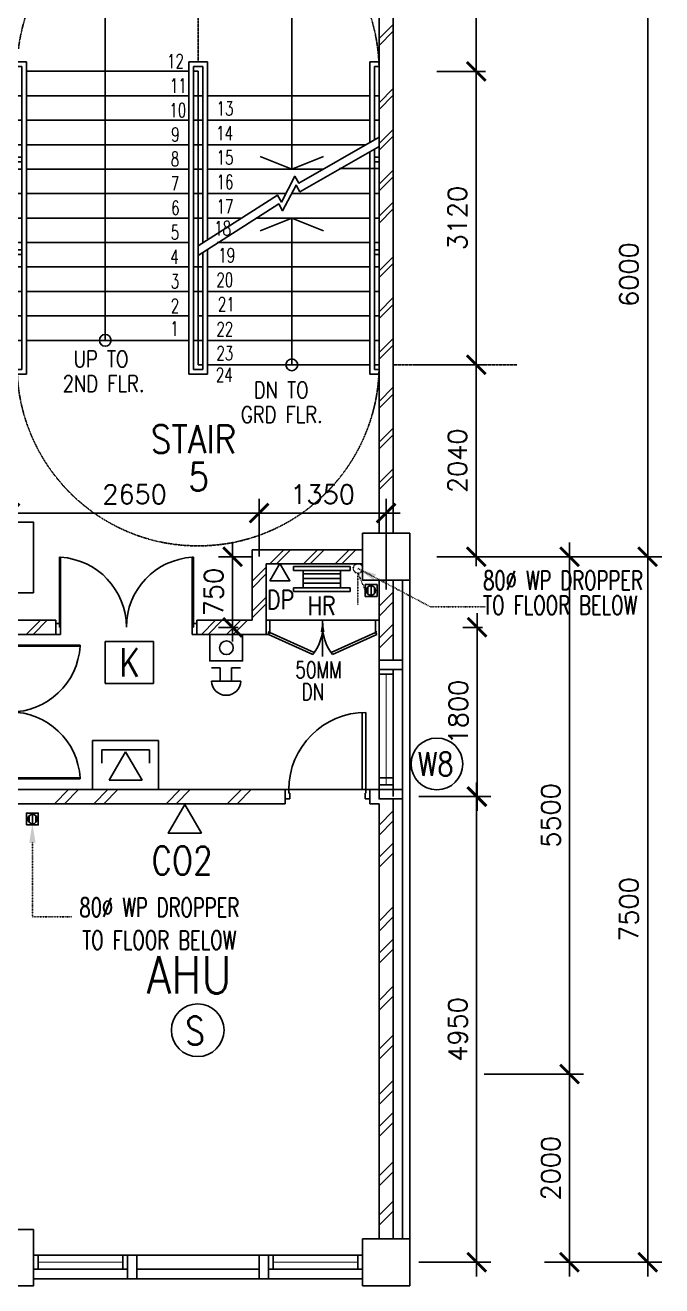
# Model space of a CAD drawing. Header units: feet. Extents: x 1613173 to 1750704, y -859418 to -757301.
# Drawn here: x 1742122 to 1748891, y -784674 to -771274 of the extents above; entities that cross this region are included whole.
import ezdxf

# ---------------------------------------------------------------- set-up
doc = ezdxf.new("R2010")
doc.units = ezdxf.units.FT
doc.header["$LTSCALE"] = 13
doc.header["$MEASUREMENT"] = 0
doc.linetypes.add('DIVIDE', pattern=[1.25, 0.5, -0.25, 0, -0.25, 0, -0.25])
doc.linetypes.add('HIDDEN', pattern=[0.375, 0.25, -0.125])
doc.layers.get('0').update_dxf_attribs({"linetype": 'CONTINUOUS'})
for name, color, linetype in [('-EL & K', 10, 'CONTINUOUS'), ('-FF', 240, 'CONTINUOUS'), ('-HR', 4, 'CONTINUOUS'), ('COL', 3, 'CONTINUOUS'), ('DIM', 7, 'CONTINUOUS'), ('DOOR', 5, 'CONTINUOUS'), ('DR', 7, 'CONTINUOUS'), ('FIT', 5, 'CONTINUOUS'), ('H', 1, 'CONTINUOUS'), ('hatch', 7, 'CONTINUOUS'), ('LINE', 7, 'CONTINUOUS'), ('PIPE', 5, 'DIVIDE'), ('PL', 5, 'CONTINUOUS'), ('SPEC', 7, 'CONTINUOUS'), ('stair', 7, 'CONTINUOUS'), ('T25', 7, 'CONTINUOUS'), ('T50', 4, 'CONTINUOUS'), ('TEX', 2, 'CONTINUOUS'), ('WALL', 2, 'CONTINUOUS'), ('WIN', 5, 'CONTINUOUS'), ('WIN-T', 7, 'CONTINUOUS'), ('WP', 50, 'DIVIDE')]:
    doc.layers.add(name, color=color, linetype=linetype)
doc.styles.add('E', font='ROMANS.SHX', dxfattribs={"width": 0.9})
doc.styles.add('ROMANS', font='romans')
doc.styles.get("Standard").update_dxf_attribs({"font": 'ROMANS.SHX'})
doc.dimstyles.new('STANDARD$0', dxfattribs={"dimscale": 0, "dimtxt": 8, "dimasz": 6, "dimexe": 1, "dimexo": 1, "dimgap": 3, "dimtad": 1, "dimdec": 0, "dimlfac": -1, "dimrnd": 1, "dimzin": 0, "dimdsep": 46, "dimtxsty": 'Standard', "dimcen": 0, "dimclrd": 5, "dimclre": 250, "dimadec": 0, "dimazin": 0, "dimtfac": 1, "dimtdec": 4, "dimtofl": 0, "dimtmove": 0, "dimatfit": 3, "dimfxl": 1, "dimtolj": 1, "dimtzin": 0, "dimarcsym": 0})

# ---------------------------------------------------------------- blocks, each defined once
blk = doc.blocks.new('_ARCHTICK')
at = {"color": 0, "linetype": 'ByBlock', "const_width": 0.15}
blk.add_lwpolyline([(-0.5, -0.5), (0.5, 0.5)], dxfattribs=at)
blk = doc.blocks.new('*D115')
at = {"layer": 'DIM', "color": 7, "lineweight": -2, "transparency": 16777216}
for p, q in [((1744610, -776922), (1744610, -776310)), ((1745960, -777272), (1745960, -776310)), ((1746110, -776460), (1744460, -776460))]:
    blk.add_line(p, q, dxfattribs=at)
at = {"layer": 'DIM', "color": 7, "lineweight": -2, "transparency": 16777216, "xscale": 200, "yscale": 200, "zscale": 200, "rotation": 180}
blk.add_blockref('_ARCHTICK', (1744610, -776460), dxfattribs=at)
at = {"layer": 'DIM', "color": 7, "lineweight": -2, "transparency": 16777216, "xscale": 200, "yscale": 200, "zscale": 200}
blk.add_blockref('_ARCHTICK', (1745960, -776460), dxfattribs=at)
at = {"layer": 'DIM', "color": 7, "transparency": 16777216, "insert": (1745285, -776260), "char_height": 200, "attachment_point": 5, "style": 'ROMANS'}
blk.add_mtext('\\A1;1350', dxfattribs=at)
blk = doc.blocks.new('D1500-1')
at = {"layer": 'DR'}
for p, q in [((38, 77), (38, 821)), ((38, 821), (50, 820)), ((50, 0), (50, 820)), ((1462, 821), (1450, 820)), ((1450, 0), (1450, 820)), ((1462, 77), (1462, 821)), ((38, 115), (0, 115)), ((50, 0), (0, 0)), ((50, 77), (38, 77)), ((1450, 77), (1462, 77)), ((1462, 115), (1500, 115)), ((1450, 0), (1500, 0))]:
    blk.add_line(p, q, dxfattribs=at)
for centre, start, end in [((5, 77), 0.0238, 86.5289), ((1495, 77), 93.4711, 179.9762)]:
    blk.add_arc(centre, 745, start, end, dxfattribs=at)
blk = doc.blocks.new('*D116')
at = {"layer": 'DIM', "color": 7, "lineweight": -2, "transparency": 16777216}
for p, q in [((1741961, -776798), (1741961, -776310)), ((1744610, -776798), (1744610, -776310)), ((1744760, -776460), (1741811, -776460))]:
    blk.add_line(p, q, dxfattribs=at)
at = {"layer": 'DIM', "color": 7, "lineweight": -2, "transparency": 16777216, "xscale": 200, "yscale": 200, "zscale": 200, "rotation": 180}
blk.add_blockref('_ARCHTICK', (1741961, -776460), dxfattribs=at)
at = {"layer": 'DIM', "color": 7, "lineweight": -2, "transparency": 16777216, "xscale": 200, "yscale": 200, "zscale": 200}
blk.add_blockref('_ARCHTICK', (1744610, -776460), dxfattribs=at)
at = {"layer": 'DIM', "color": 7, "transparency": 16777216, "insert": (1743285, -776260), "char_height": 200, "attachment_point": 5, "style": 'ROMANS'}
blk.add_mtext('\\A1;2650', dxfattribs=at)
blk = doc.blocks.new('100FT')
at = {"layer": 'PIPE', "linetype": 'Continuous'}
blk.add_circle((0, 0), 50, dxfattribs=at)
at = {"layer": 'WP', "linetype": 'Continuous'}
for p, q in [((-37, 34), (37, 34)), ((-50, -3), (50, -3)), ((-34, -37), (34, -37))]:
    blk.add_line(p, q, dxfattribs=at)
blk = doc.blocks.new('A$C7CE3714C')
at = {"layer": 'FIT'}
blk.add_lwpolyline([(0, 0), (126, 0), (126, 126), (0, 126)], close=True, dxfattribs=at)
at = {"layer": 'FIT', "xscale": -1}
blk.add_blockref('100FT', (63, 66), dxfattribs=at)
blk = doc.blocks.new('*D120')
at = {"layer": 'DIM', "color": 7, "lineweight": -2, "transparency": 16777216}
for p, q in [((1746922, -779324), (1746922, -784574)), ((1746309, -779474), (1747072, -779474)), ((1746309, -784424), (1747072, -784424))]:
    blk.add_line(p, q, dxfattribs=at)
at = {"layer": 'DIM', "color": 7, "lineweight": -2, "transparency": 16777216, "xscale": 200, "yscale": 200, "zscale": 200}
for p, rotation in [((1746922, -779474), 90), ((1746922, -784424), 270)]:
    blk.add_blockref('_ARCHTICK', p, dxfattribs=dict(at, rotation=rotation))
at = {"layer": 'DIM', "color": 7, "transparency": 16777216, "insert": (1746722, -781949), "char_height": 200, "attachment_point": 5, "rotation": 90, "style": 'ROMANS'}
blk.add_mtext('\\A1;4950', dxfattribs=at)
blk = doc.blocks.new('*D24')
at = {"color": 7, "lineweight": -2, "transparency": 16777216}
for p, q in [((2032382, -763691), (2032382, -760371)), ((2031962, -760471), (2032482, -760471)), ((2031962, -763591), (2032482, -763591))]:
    blk.add_line(p, q, dxfattribs=at)
at = {"color": 7, "lineweight": -2, "transparency": 16777216, "xscale": 200, "yscale": 200, "zscale": 200}
for p, rotation in [((2032382, -760471), 90), ((2032382, -763591), 270)]:
    blk.add_blockref('_ARCHTICK', p, dxfattribs=dict(at, rotation=rotation))
at = {"color": 7, "transparency": 16777216, "insert": (2032182, -762031), "char_height": 200, "attachment_point": 5, "rotation": 90, "style": 'ROMANS'}
blk.add_mtext('\\A1;3120', dxfattribs=at)
blk = doc.blocks.new('*D25')
at = {"color": 7, "lineweight": -2, "transparency": 16777216}
for p, q in [((2031962, -758431), (2032482, -758431)), ((2032382, -760571), (2032382, -758331)), ((2031962, -760471), (2032482, -760471))]:
    blk.add_line(p, q, dxfattribs=at)
at = {"color": 7, "lineweight": -2, "transparency": 16777216, "xscale": 200, "yscale": 200, "zscale": 200}
for p, rotation in [((2032382, -758431), 90), ((2032382, -760471), 270)]:
    blk.add_blockref('_ARCHTICK', p, dxfattribs=dict(at, rotation=rotation))
at = {"color": 7, "transparency": 16777216, "insert": (2032182, -759451), "char_height": 200, "attachment_point": 5, "rotation": 90, "style": 'ROMANS'}
blk.add_mtext('\\A1;2040', dxfattribs=at)
blk = doc.blocks.new('*D26')
at = {"color": 7, "lineweight": -2, "transparency": 16777216}
for p, q in [((2032382, -763491), (2032382, -765731)), ((2031962, -763591), (2032482, -763591)), ((2031962, -765631), (2032482, -765631))]:
    blk.add_line(p, q, dxfattribs=at)
at = {"color": 7, "lineweight": -2, "transparency": 16777216, "xscale": 200, "yscale": 200, "zscale": 200}
for p, rotation in [((2032382, -763591), 90), ((2032382, -765631), 270)]:
    blk.add_blockref('_ARCHTICK', p, dxfattribs=dict(at, rotation=rotation))
at = {"color": 7, "transparency": 16777216, "insert": (2032182, -764611), "char_height": 200, "attachment_point": 5, "rotation": 90, "style": 'ROMANS'}
blk.add_mtext('\\A1;2040', dxfattribs=at)
blk = doc.blocks.new('*D27')
at = {"layer": 'DIM', "color": 7, "lineweight": -2, "transparency": 16777216}
for p, q in [((2029424, -758101), (2029424, -757697)), ((2031424, -758101), (2031424, -757697)), ((2031524, -757797), (2029324, -757797))]:
    blk.add_line(p, q, dxfattribs=at)
at = {"layer": 'DIM', "color": 7, "lineweight": -2, "transparency": 16777216, "xscale": 200, "yscale": 200, "zscale": 200}
for p, rotation in [((2029424, -757797), 180.0000000117394), ((2031424, -757797), 1.173932950848666e-08)]:
    blk.add_blockref('_ARCHTICK', p, dxfattribs=dict(at, rotation=rotation))
at = {"layer": 'DIM', "color": 7, "transparency": 16777216, "insert": (2030424, -757597), "char_height": 200, "attachment_point": 5, "rotation": 0, "style": 'ROMANS'}
blk.add_mtext('\\A1;2000', dxfattribs=at)
blk = doc.blocks.new('*D28')
at = {"layer": 'DIM', "color": 7, "lineweight": -2, "transparency": 16777216}
for p, q in [((2027424, -758101), (2027424, -757697)), ((2029424, -758101), (2029424, -757697)), ((2027324, -757797), (2029524, -757797))]:
    blk.add_line(p, q, dxfattribs=at)
at = {"layer": 'DIM', "color": 7, "lineweight": -2, "transparency": 16777216, "xscale": 200, "yscale": 200, "zscale": 200, "rotation": 180}
blk.add_blockref('_ARCHTICK', (2027424, -757797), dxfattribs=at)
at = {"layer": 'DIM', "color": 7, "lineweight": -2, "transparency": 16777216, "xscale": 200, "yscale": 200, "zscale": 200}
blk.add_blockref('_ARCHTICK', (2029424, -757797), dxfattribs=at)
at = {"layer": 'DIM', "color": 7, "transparency": 16777216, "insert": (2028424, -757597), "char_height": 200, "attachment_point": 5, "style": 'ROMANS'}
blk.add_mtext('\\A1;2000', dxfattribs=at)
blk = doc.blocks.new('*D29')
at = {"color": 7, "lineweight": -2, "transparency": 16777216}
for p, q in [((2026840, -763431), (2026840, -760371)), ((2027260, -760471), (2026740, -760471)), ((2027260, -763331), (2026740, -763331))]:
    blk.add_line(p, q, dxfattribs=at)
at = {"color": 7, "lineweight": -2, "transparency": 16777216, "xscale": 200, "yscale": 200, "zscale": 200}
for p, rotation in [((2026840, -760471), 90), ((2026840, -763331), 270)]:
    blk.add_blockref('_ARCHTICK', p, dxfattribs=dict(at, rotation=rotation))
at = {"color": 7, "transparency": 16777216, "insert": (2026640, -761901), "char_height": 200, "attachment_point": 5, "rotation": 90, "style": 'ROMANS'}
blk.add_mtext('\\A1;2860', dxfattribs=at)
blk = doc.blocks.new('*D161')
at = {"layer": 'DIM', "color": 7, "lineweight": -2, "transparency": 16777216}
for p, q in [((1748741, -770774), (1748741, -777074)), ((1747832, -770924), (1748891, -770924)), ((1747832, -776924), (1748891, -776924))]:
    blk.add_line(p, q, dxfattribs=at)
at = {"layer": 'DIM', "color": 7, "lineweight": -2, "transparency": 16777216, "xscale": 200, "yscale": 200, "zscale": 200}
for p, rotation in [((1748741, -770924), 90), ((1748741, -776924), 270)]:
    blk.add_blockref('_ARCHTICK', p, dxfattribs=dict(at, rotation=rotation))
at = {"layer": 'DIM', "color": 7, "transparency": 16777216, "insert": (1748541, -773924), "char_height": 200, "attachment_point": 5, "rotation": 90, "style": 'ROMANS'}
blk.add_mtext('\\A1;6000', dxfattribs=at)
blk = doc.blocks.new('*D162')
at = {"layer": 'DIM', "color": 7, "lineweight": -2, "transparency": 16777216}
for p, q in [((1748741, -776774), (1748741, -784574)), ((1747832, -776924), (1748891, -776924)), ((1747832, -784424), (1748891, -784424))]:
    blk.add_line(p, q, dxfattribs=at)
at = {"layer": 'DIM', "color": 7, "lineweight": -2, "transparency": 16777216, "xscale": 200, "yscale": 200, "zscale": 200}
for p, rotation in [((1748741, -776924), 90), ((1748741, -784424), 270)]:
    blk.add_blockref('_ARCHTICK', p, dxfattribs=dict(at, rotation=rotation))
at = {"layer": 'DIM', "color": 7, "transparency": 16777216, "insert": (1748541, -780674), "char_height": 200, "attachment_point": 5, "rotation": 90, "style": 'ROMANS'}
blk.add_mtext('\\A1;7500', dxfattribs=at)
blk = doc.blocks.new('*D164')
at = {"layer": 'DIM', "color": 7, "lineweight": -2, "transparency": 16777216}
for p, q in [((1747910, -776774), (1747910, -782574)), ((1747001, -776924), (1748060, -776924)), ((1747001, -782424), (1748060, -782424))]:
    blk.add_line(p, q, dxfattribs=at)
at = {"layer": 'DIM', "color": 7, "lineweight": -2, "transparency": 16777216, "xscale": 200, "yscale": 200, "zscale": 200}
for p, rotation in [((1747910, -776924), 90), ((1747910, -782424), 270)]:
    blk.add_blockref('_ARCHTICK', p, dxfattribs=dict(at, rotation=rotation))
at = {"layer": 'DIM', "color": 7, "transparency": 16777216, "insert": (1747710, -779674), "char_height": 200, "attachment_point": 5, "rotation": 90, "style": 'ROMANS'}
blk.add_mtext('\\A1;5500', dxfattribs=at)
blk = doc.blocks.new('*D165')
at = {"layer": 'DIM', "color": 7, "lineweight": -2, "transparency": 16777216}
for p, q in [((1747910, -782274), (1747910, -784574)), ((1747643, -782424), (1748060, -782424)), ((1747643, -784424), (1748060, -784424))]:
    blk.add_line(p, q, dxfattribs=at)
at = {"layer": 'DIM', "color": 7, "lineweight": -2, "transparency": 16777216, "xscale": 200, "yscale": 200, "zscale": 200}
for p, rotation in [((1747910, -782424), 90), ((1747910, -784424), 270)]:
    blk.add_blockref('_ARCHTICK', p, dxfattribs=dict(at, rotation=rotation))
at = {"layer": 'DIM', "color": 7, "transparency": 16777216, "insert": (1747710, -783424), "char_height": 200, "attachment_point": 5, "rotation": 90, "style": 'ROMANS'}
blk.add_mtext('\\A1;2000', dxfattribs=at)
blk = doc.blocks.new('*D233')
at = {"layer": 'DIM', "color": 7, "lineweight": -2, "transparency": 16777216}
for p, q in [((1744326, -776774), (1744326, -777825)), ((1744535, -776924), (1744176, -776924)), ((1744385, -777675), (1744176, -777675))]:
    blk.add_line(p, q, dxfattribs=at)
at = {"layer": 'DIM', "color": 7, "lineweight": -2, "transparency": 16777216, "xscale": 200, "yscale": 200, "zscale": 200}
for p, rotation in [((1744326, -776924), 90), ((1744326, -777675), 270)]:
    blk.add_blockref('_ARCHTICK', p, dxfattribs=dict(at, rotation=rotation))
at = {"layer": 'DIM', "color": 7, "transparency": 16777216, "insert": (1744126, -777300), "char_height": 200, "attachment_point": 5, "rotation": 90, "style": 'ROMANS'}
blk.add_mtext('\\A1;750', dxfattribs=at)
blk = doc.blocks.new('*D234')
at = {"layer": 'DIM', "color": 7, "lineweight": -2, "transparency": 16777216}
for p, q in [((1746927, -777525), (1746927, -779624)), ((1746986, -777675), (1746777, -777675)), ((1746986, -779474), (1746777, -779474))]:
    blk.add_line(p, q, dxfattribs=at)
at = {"layer": 'DIM', "color": 7, "lineweight": -2, "transparency": 16777216, "xscale": 200, "yscale": 200, "zscale": 200}
for p, rotation in [((1746927, -777675), 90), ((1746927, -779474), 270)]:
    blk.add_blockref('_ARCHTICK', p, dxfattribs=dict(at, rotation=rotation))
at = {"layer": 'DIM', "color": 7, "transparency": 16777216, "insert": (1746727, -778575), "char_height": 200, "attachment_point": 5, "rotation": 90, "style": 'ROMANS'}
blk.add_mtext('\\A1;1800', dxfattribs=at)
blk = doc.blocks.new('d900-1b1')
at = {"layer": 'DR'}
for p, q in [((40, 100), (40, 920)), ((80, 919), (80, 100)), ((0, 0), (0, 100)), ((0, 100), (40, 100)), ((50, 0), (0, 0)), ((80, 100), (40, 100)), ((40, 100), (40, 60)), ((40, 60), (50, 60)), ((50, 60), (50, 0)), ((860, 60), (850, 60)), ((850, 60), (850, 0)), ((850, 0), (900, 0)), ((860, 100), (860, 60)), ((900, 100), (860, 100)), ((900, 0), (900, 100))]:
    blk.add_line(p, q, dxfattribs=at)
blk.add_arc((40, 100), 820, 0, 90, dxfattribs=at)
blk = doc.blocks.new('CO2')
at = {"layer": '-FF'}
blk.add_lwpolyline([(-306, -176), (-306, 176), (0, 0)], close=True, dxfattribs=at)
blk = doc.blocks.new('BREAK GLASS')
at = {"layer": '-FF'}
blk.add_lwpolyline([(-175, 281), (-175, 0), (175, 0), (175, 281)], close=True, dxfattribs=at)
blk.add_circle((2, 140), 73.3, dxfattribs=at)
blk = doc.blocks.new('ALARM BELL')
at = {"layer": '-FF'}
for p, q in [((-159, 140), (153, 140)), ((-60, 140), (-60, 0)), ((60, 140), (60, 0)), ((-156, 0), (-60, 0)), ((60, 0), (152, 0))]:
    blk.add_line(p, q, dxfattribs=at)
blk.add_arc((-3, 135), 156, 1.8551, 178.1449, dxfattribs=at)
blk = doc.blocks.new('SMOKE DETECTOR')
at = {"layer": '-FF'}
blk.add_circle((0, 0), 280, dxfattribs=at)
at = {"layer": '-FF', "color": 3, "style": 'E', "width": 0.8}
blk.add_text('S', height=300, dxfattribs=at).set_placement((-132, -156))
blk = doc.blocks.new('FIREMAN INTERCOM')
at = {"layer": '-FF', "color": 3, "ltscale": 10}
for p, q in [((-350, 522), (350, 522)), ((-350, 0), (-350, 522)), ((350, 522), (350, 0)), ((350, 0), (-350, 0))]:
    blk.add_line(p, q, dxfattribs=at)
at = {"layer": '-FF', "ltscale": 10}
for p, q in [((-254, 281), (-254, 422)), ((-254, 422), (251, 422)), ((-1, 402), (-176, 100)), ((173, 100), (-1, 402)), ((251, 422), (251, 281)), ((-176, 100), (173, 100))]:
    blk.add_line(p, q, dxfattribs=at)
blk = doc.blocks.new('AM-STR1M-IT')
at = {"layer": 'COL'}
for points in [[(-3732, 7350), (-4075, 7350), (-4075, 7125), (-3732, 7125)], [(-3732, 7350), (-4075, 7350), (-4075, 7125), (-3732, 7125)], [(-268, 7350), (75, 7350), (75, 7125), (-268, 7125)]]:
    blk.add_lwpolyline(points, close=True, dxfattribs=at)
at = {"layer": 'H'}
for p, q in [((-3706, 7200), (-3556, 7350)), ((-3654.4, 7200), (-3504.4, 7350)), ((-3489.3, 7197.8), (-3339.3, 7347.8)), ((-3427.5, 7197.8), (-3277.5, 7347.8)), ((-2672.9, 7200), (-2522.9, 7350)), ((-2621.2, 7200), (-2471.2, 7350)), ((-2456.1, 7197.8), (-2306.1, 7347.8)), ((-2404.5, 7197.8), (-2254.5, 7347.8)), ((-1710.4, 7200), (-1560.4, 7350)), ((-1658.7, 7200), (-1508.7, 7350)), ((-1493.6, 7197.8), (-1343.6, 7347.8)), ((-1442, 7197.8), (-1292, 7347.8)), ((-681.7, 7200), (-531.7, 7350)), ((-630, 7200), (-480, 7350)), ((-465, 7197.8), (-315, 7347.8)), ((-413.3, 7197.8), (-263.3, 7347.8))]:
    blk.add_line(p, q, dxfattribs=at)
at = {"layer": 'hatch', "color": 1}
for p, q in [((-3925, 6865.5), (-4075, 6715.5)), ((75, 6865.5), (-75, 6715.5)), ((-3925, 6793.9), (-4075, 6643.9)), ((75, 6793.9), (-75, 6643.9)), ((-3925, 6431.5), (-4075, 6281.5)), ((-3925, 6359.9), (-4075, 6209.9)), ((75, 6431.5), (-75, 6281.5)), ((75, 6359.9), (-75, 6209.9)), ((-3925, 5998.6), (-4075, 5848.6)), ((-3925, 5927), (-4075, 5777)), ((75, 5998.6), (-75, 5848.6)), ((75, 5927), (-75, 5777)), ((-3925, 5657.9), (-4075, 5507.9)), ((75, 5657.9), (-75, 5507.9)), ((-3925, 5586.2), (-4075, 5436.2)), ((75, 5586.2), (-75, 5436.2)), ((-3925, 4976.5), (-4075, 4826.5)), ((75, 4976.5), (-75, 4826.5)), ((-3925, 4904.9), (-4075, 4754.9)), ((75, 4904.9), (-75, 4754.9)), ((-3925, 4542.5), (-4075, 4392.5)), ((-3925, 4470.9), (-4075, 4320.9)), ((75, 4542.5), (-75, 4392.5)), ((75, 4470.9), (-75, 4320.9)), ((-3925, 4109.6), (-4075, 3959.6)), ((-3925, 4038), (-4075, 3888)), ((75, 4109.6), (-75, 3959.6)), ((75, 4038), (-75, 3888)), ((-3925, 3768.9), (-4075, 3618.9)), ((75, 3768.9), (-75, 3618.9)), ((-3925, 3697.2), (-4075, 3547.2)), ((75, 3697.2), (-75, 3547.2)), ((-3925, 3188.5), (-4075, 3038.5)), ((-3925, 3116.9), (-4075, 2966.9)), ((75, 3188.5), (-75, 3038.5)), ((75, 3116.9), (-75, 2966.9)), ((-3925, 2754.5), (-4075, 2604.5)), ((-3925, 2682.9), (-4075, 2532.9)), ((75, 2754.5), (-75, 2604.5)), ((75, 2682.9), (-75, 2532.9)), ((75, 2321.6), (-75, 2171.6)), ((-3925, 2265.5), (-4075, 2115.5)), ((-3925, 2193.9), (-4075, 2043.9)), ((75, 2250), (-75, 2100)), ((75, 1801.5), (-75, 1651.5)), ((75, 1729.9), (-75, 1579.9)), ((75, 1367.5), (-75, 1217.5)), ((75, 1295.9), (-75, 1145.9)), ((75, 934.6), (-75, 784.6)), ((75, 863), (-75, 713))]:
    blk.add_line(p, q, dxfattribs=at)
at = {"layer": 'PL', "color": 5}
for p, q in [((-3150, 7275), (-2850, 7275)), ((-3112, 7275), (-3112, 7125)), ((-1850, 7275), (-2150, 7275)), ((-2112, 7275), (-2112, 7125)), ((-1888, 7275), (-1888, 7125)), ((-850, 7275), (-1150, 7275)), ((-888, 7275), (-888, 7125)), ((-3150, 7123.6), (-2850, 7123.6)), ((-1850, 7125), (-2150, 7125)), ((-850, 7125), (-1150, 7125))]:
    blk.add_line(p, q, dxfattribs=at)
at = {"layer": 'stair', "color": 5, "linetype": 'HIDDEN'}
for p, q in [((-2000, 7933.5), (-2000, 5260)), ((75, 2040), (1387.8, 2040))]:
    blk.add_line(p, q, dxfattribs=at)
at = {"layer": 'stair'}
for p, q in [((-2987.5, 2300), (-2987.5, 5973.6)), ((-1003.4, 5973.6), (-2987.5, 5973.6)), ((-1003.4, 4120), (-1003.4, 5973.6)), ((-3825, 5160), (-2100, 5160)), ((-2050, 5160), (-2000, 5160)), ((-2000, 5160), (-2000, 3360.7)), ((-2000, 5160), (-2000, 2040)), ((-3875, 4900), (-3925, 4900)), ((-2100, 4900), (-3825, 4900)), ((-2000, 4900), (-2050, 4900)), ((-1950, 4900), (-2000, 4900)), ((-1950, 4900), (-2000, 4900)), ((-175, 4900), (-1900, 4900)), ((-75, 4900), (-125, 4900)), ((-3875, 4640), (-3925, 4640)), ((-2100, 4640), (-3825, 4640)), ((-2000, 4640), (-2050, 4640)), ((-1950, 4640), (-2000, 4640)), ((-1950, 4640), (-2000, 4640)), ((-175, 4640), (-1900, 4640)), ((-75, 4640), (-125, 4640)), ((-3875, 4380), (-3925, 4380)), ((-2100, 4380), (-3825, 4380)), ((-2000, 4380), (-2050, 4380)), ((-1950, 4380), (-2000, 4380)), ((-1950, 4380), (-2000, 4380)), ((-216.7, 4380), (-1900, 4380)), ((-3875, 4120), (-3925, 4120)), ((-2100, 4120), (-3825, 4120)), ((-2000, 4120), (-2050, 4120)), ((-1950, 4120), (-2000, 4120)), ((-1950, 4120), (-2000, 4120)), ((-671.6, 4120), (-1900, 4120)), ((-75, 4127.5), (-495.7, 4127.5)), ((-3875, 3860), (-3925, 3860)), ((-2100, 3860), (-3825, 3860)), ((-2000, 3860), (-2050, 3860)), ((-1950, 3860), (-2000, 3860)), ((-1950, 3860), (-2000, 3860)), ((-1068.1, 3860), (-1900, 3860)), ((-175, 3860), (-1006.1, 3860)), ((-75, 3860), (-125, 3860)), ((-3875, 3600), (-3925, 3600)), ((-2100, 3600), (-3825, 3600)), ((-2000, 3600), (-2050, 3600)), ((-1950, 3600), (-2000, 3600)), ((-1950, 3600), (-1995.6, 3600)), ((-1536.4, 3600), (-1900, 3600)), ((-175, 3600), (-1378.1, 3600)), ((-1003.4, 3600), (-1003.4, 2040)), ((-75, 3600), (-125, 3600)), ((-3875, 3340), (-3925, 3340)), ((-2100, 3340), (-3825, 3340)), ((-175, 3340), (-1797.4, 3340)), ((-75, 3340), (-125, 3340)), ((-3875, 3080), (-3925, 3080)), ((-2100, 3080), (-3825, 3080)), ((-2000, 3080), (-2050, 3080)), ((-2000, 3080), (-2050, 3080)), ((-1950, 3080), (-2000, 3080)), ((-175, 3080), (-1900, 3080)), ((-75, 3080), (-125, 3080)), ((-3875, 2820), (-3925, 2820)), ((-2100, 2820), (-3825, 2820)), ((-2000, 2820), (-2050, 2820)), ((-2000, 2820), (-2050, 2820)), ((-1950, 2820), (-2000, 2820)), ((-175, 2820), (-1900, 2820)), ((-75, 2820), (-125, 2820)), ((-3875, 2560), (-3925, 2560)), ((-2100, 2560), (-3825, 2560)), ((-1950, 2560), (-2000, 2560)), ((-175, 2560), (-1900, 2560)), ((-75, 2560), (-125, 2560)), ((-3875, 2300), (-3925, 2300)), ((-2100, 2300), (-3825, 2300)), ((-2000, 2300), (-2050, 2300)), ((-1950, 2300), (-2000, 2300)), ((-175, 2300), (-1900, 2300)), ((-75, 2300), (-125, 2300)), ((-1950, 2040), (-2000, 2040)), ((-175, 2040), (-1900, 2040)), ((-75, 2040), (-125, 2040))]:
    blk.add_line(p, q, dxfattribs=at)
at = {"layer": 'stair', "color": 193}
for p, q in [((-3825, 5260), (-3925, 5260)), ((-3825, 5260), (-3825, 1940)), ((-2100, 5260), (-2100, 1940)), ((-1900, 5260), (-2100, 5260)), ((-1900, 5260), (-1900, 3367.7)), ((-175, 5260), (-175, 4403.9)), ((-175, 5260), (-75, 5260)), ((-3875, 5210), (-3925, 5210)), ((-3875, 5210), (-3875, 1990)), ((-2050, 5210), (-2050, 1990)), ((-1950, 5210), (-2050, 5210)), ((-1950, 5210), (-1950, 3335.7)), ((-125, 5210), (-125, 4432.4)), ((-125, 5210), (-75, 5210)), ((-175, 4303.3), (-175, 1940)), ((-125, 4331.9), (-125, 1990)), ((-3875, 4248.3), (-3925, 4248.3)), ((-3875, 4198.3), (-3925, 4198.3)), ((-125, 4248.3), (-75, 4248.3)), ((-125, 4198.3), (-75, 4198.3)), ((-3875, 3261.7), (-3925, 3261.7)), ((-1950, 1990), (-1950, 3235.1)), ((-1900, 1940), (-1900, 3267)), ((-125, 3261.7), (-75, 3261.7)), ((-3875, 3211.7), (-3925, 3211.7)), ((-125, 3211.7), (-75, 3211.7)), ((-3925, 1990), (-3875, 1990)), ((-3925, 1940), (-3825, 1940)), ((-1900, 1940), (-2100, 1940)), ((-1950, 1990), (-2050, 1990)), ((-75, 1940), (-175, 1940)), ((-75, 1990), (-125, 1990))]:
    blk.add_line(p, q, dxfattribs=at)
at = {"layer": 'stair'}
for points in [[(-75, 4461), (-930.3, 3972.1), (-971.6, 4044.4), (-1114.7, 3770.9), (-1156, 3843.1), (-2000, 3303.8)], [(-75, 4360.5), (-916.9, 3879.2), (-958.2, 3951.5), (-1101.3, 3678), (-1142.6, 3750.2), (-2000, 3203.2)]]:
    blk.add_lwpolyline(points, dxfattribs=at)
at = {"layer": 'stair', "color": 4, "linetype": 'Continuous'}
for points in [[(-666.4, 4254.8), (-1003.4, 4120), (-1340.5, 4254.8)], [(-666.4, 3465.2), (-1003.4, 3600), (-1340.5, 3465.2)]]:
    blk.add_lwpolyline(points, dxfattribs=at)
at = {"layer": 'stair', "color": 2, "linetype": 'Continuous'}
for centre in [(-2987.5, 2300), (-1003.4, 2040)]:
    blk.add_circle(centre, 62.5, dxfattribs=at)
at = {"layer": 'stair', "color": 1, "linetype": 'HIDDEN'}
for centre, start, end in [((-2000, 5160), 360, 172.83802), ((-2000, 2040.4), 180, 360)]:
    blk.add_arc(centre, 1925, start, end, dxfattribs=at)
at = {"layer": 'WALL'}
for p, q in [((-4075, 1940), (-4075, 7275)), ((-3150, 7350), (-3732, 7350)), ((-3150, 7350), (-3150, 7125)), ((-2850, 7350), (-2150, 7350)), ((-2850, 7125), (-2850, 7350)), ((-1150, 7350), (-1850, 7350)), ((-1150, 7125), (-1150, 7350)), ((-850, 7350), (-850, 7125)), ((-850, 7350), (-268, 7350)), ((75, 250), (75, 7275)), ((-3925, 1940), (-3925, 7125)), ((-3300, 7200), (-3732, 7200)), ((-3300, 7125), (-3300, 7200)), ((-3150, 7125), (-3300, 7125)), ((-2850, 7125), (-2700, 7125)), ((-2700, 7125), (-2700, 7200)), ((-2300, 7200), (-2700, 7200)), ((-2300, 7200), (-2300, 7125)), ((-1700, 7200), (-1300, 7200)), ((-1700, 7125), (-1700, 7200)), ((-1300, 7125), (-1300, 7200)), ((-1150, 7125), (-1300, 7125)), ((-850, 7125), (-700, 7125)), ((-700, 7125), (-700, 7200)), ((-75, 250), (-75, 7125))]:
    blk.add_line(p, q, dxfattribs=at)
for points in [[(-2300, 7125), (-2150, 7125), (-2150, 7350)], [(-1700, 7125), (-1850, 7125), (-1850, 7350)], [(-700, 7200), (-268, 7200)]]:
    blk.add_lwpolyline(points, dxfattribs=at)
at = {"layer": 'WIN'}
for p, q in [((-2888, 7125), (-2888, 7275)), ((-1112, 7125), (-1112, 7275)), ((-1300, 7125), (-1300, 7200))]:
    blk.add_line(p, q, dxfattribs=at)
at = {"layer": 'WIN', "const_width": 10, "flags": 128}
for points in [[(-3112, 7200), (-2888, 7200)], [(-1888, 7200), (-2112, 7200)], [(-888, 7200), (-1112, 7200)]]:
    blk.add_lwpolyline(points, dxfattribs=at)
at = {"layer": 'stair', "color": 7, "linetype": 'Continuous', "style": 'ROMANS', "width": 0.7}
for s, p in [('12', (-2330.8, 5193.1)), ('11', (-2300.8, 4933.1)), ('13', (-1803.9, 4688.7)), ('10', (-2305.8, 4673.1)), ('9', (-2285.8, 4413.1)), ('14', (-1808.9, 4428.7)), ('8', (-2290.8, 4153.1)), ('15', (-1803.9, 4168.7)), ('7', (-2290.8, 3893.1)), ('16', (-1803.9, 3908.7)), ('6', (-2285.8, 3633.1)), ('17', (-1803.9, 3648.7)), ('5', (-2290.8, 3373.1)), ('18', (-1829, 3416.4)), ('4', (-2295.8, 3113.1)), ('19', (-1786, 3128.7)), ('3', (-2290.8, 2853.1)), ('20', (-1806, 2868.7)), ('2', (-2290.8, 2593.1)), ('21', (-1790, 2608.7)), ('1', (-2295.8, 2349.1)), ('22', (-1806, 2343.4)), ('23', (-1806, 2088.7)), ('24', (-1811, 1859.4))]:
    blk.add_text(s, height=150, dxfattribs=at).set_placement(p)
at = {"layer": 'T50', "color": 2, "style": 'ROMANS', "width": 0.85}
for s, p in [('STAIR', (-2503, 1099.6)), ('5', (-2103.7, 699.7))]:
    blk.add_text(s, height=300, dxfattribs=at).set_placement(p)
for base, p1, p2, angle, picture, middle in [((957.5, 7200), (437.5, 5160), (437.5, 7200), 90, '*D25', (757.5, 6180)), ((-4584.4, 5160), (-4064.3, 2300), (-4064.3, 5160), 90, '*D29', (-4784.4, 3730)), ((957.5, 5160), (437.5, 2040), (437.5, 5160), 90, '*D24', (757.5, 3600)), ((957.5, 0), (437.5, 2040), (437.5, 0), 270, '*D26', (757.5, 1020))]:
    dim = blk.add_linear_dim(base=base, p1=p1, p2=p2, angle=angle, dimstyle='STANDARD$0', override={"dimscale": 100, "dimtxt": 2, "dimasz": 2, "dimgap": 1, "dimtxsty": 'ROMANS', "dimblk": 'ARCHTICK', "dimdle": 1, "dimclrd": 7, "dimclre": 7, "dimclrt": 7, "dimtdec": 0, "dimtmove": 2})
    dim.commit()
    dim.dimension.update_dxf_attribs({"geometry": picture, "text_midpoint": middle, "insert": (-2031424.3, 765630.8)})
at = {"layer": 'DIM'}
for p1, distance, picture, middle in [((-4000, 7429.6), 403.9, '*D28', (-3000, 8033.5)), ((0, 7429.6), -403.9, '*D27', (-1000, 8033.5))]:
    dim = blk.add_aligned_dim(p1=p1, p2=(-2000, 7429.6), distance=distance, dimstyle='STANDARD$0', override={"dimscale": 100, "dimtxt": 2, "dimasz": 2, "dimgap": 1, "dimtxsty": 'ROMANS', "dimblk": 'ARCHTICK', "dimdle": 1, "dimclrd": 7, "dimclre": 7, "dimclrt": 7, "dimtdec": 0, "dimtmove": 2}, dxfattribs=at)
    dim.commit()
    dim.dimension.update_dxf_attribs({"geometry": picture, "text_midpoint": middle, "insert": (-2031424.3, 765630.8)})

msp = doc.modelspace()

# ---------------------------------------------------------------- linework, layer by layer
at = {"layer": '-EL & K', "color": 0}
for p, q in [((1742971, -777825.2), (1743484.9, -777825.2)), ((1742971, -777825.2), (1742971, -778272.3)), ((1742971, -777825.2), (1743484.9, -777825.2)), ((1742971, -778272.3), (1742971, -777825.2)), ((1743484.9, -777825.2), (1743484.9, -778272.3)), ((1743484.9, -778272.3), (1742971, -778272.3)), ((1743484.9, -778272.3), (1742971, -778272.3))]:
    msp.add_line(p, q, dxfattribs=at)
at = {"layer": '-HR', "color": 0}
for p, q in [((1744976.2, -777028.8), (1745576.2, -777028.8)), ((1744976.2, -777028.8), (1744976.2, -777068.8)), ((1744976.2, -777068.8), (1745576.2, -777068.8)), ((1745076.2, -777068.8), (1745076.2, -777254.2)), ((1745476.2, -777068.8), (1745476.2, -777254.2)), ((1745576.2, -777028.8), (1745576.2, -777068.8)), ((1745076.2, -777104.2), (1745476.2, -777104.2)), ((1745076.2, -777154.2), (1745476.2, -777154.2)), ((1745076.2, -777204.2), (1745476.2, -777204.2)), ((1744976.2, -777254.2), (1745576.2, -777254.2)), ((1744976.2, -777254.2), (1744976.2, -777294.2)), ((1744976.2, -777294.2), (1745576.2, -777294.2)), ((1745576.2, -777254.2), (1745576.2, -777294.2))]:
    msp.add_line(p, q, dxfattribs=at)
msp.add_lwpolyline([(1744724.6, -777180), (1744936.2, -777180), (1744830.4, -776996.7)], close=True, dxfattribs=at)
at = {"color": 0}
for p, q in [((1746135.2, -784174.1), (1746135.2, -777174.1)), ((1745710.2, -784599.1), (1742210.2, -784599.1))]:
    msp.add_line(p, q, dxfattribs=at)
at = {"layer": 'COL', "color": 0}
for points in [[(1742210.2, -777307.2), (1742210.2, -776557.2), (1741710.2, -776557.2), (1741710.2, -777307.2)], [(1746210.2, -776674.1), (1745710.2, -776674.1), (1745710.2, -777174.1), (1746210.2, -777174.1)], [(1742210.2, -784074.1), (1742210.2, -784674.1), (1741710.2, -784674.1), (1741710.2, -784074.1)], [(1745710.2, -784174.1), (1746210.2, -784174.1), (1746210.2, -784674.1), (1745710.2, -784674.1)]]:
    msp.add_lwpolyline(points, close=True, dxfattribs=at)
at = {"layer": 'DOOR', "color": 0}
for p, q in [((1744723.2, -777599.1), (1744685.2, -777599.1)), ((1744723.2, -777724.1), (1744723.2, -777599.1)), ((1745847.2, -777724.1), (1745847.2, -777599.1)), ((1745885.2, -777599.1), (1745847.2, -777599.1)), ((1744685.2, -777749.1), (1744710.2, -777749.1)), ((1744710.2, -777749.1), (1744710.2, -777724.1)), ((1744710.2, -777724.1), (1744723.2, -777724.1)), ((1744724.1, -777728.3), (1744710.2, -777749.1)), ((1744710.2, -777749.1), (1745181.2, -777962.4)), ((1744724.1, -777728.3), (1745196.1, -777942.3)), ((1745846.4, -777728.3), (1745374.4, -777942.3)), ((1745860.2, -777749.1), (1745389.3, -777962.4)), ((1745846.4, -777728.3), (1745860.2, -777749.1)), ((1745860.2, -777724.1), (1745847.2, -777724.1))]:
    msp.add_line(p, q, dxfattribs=at)
for centre, start, end in [((1744787.8, -777655.4), 322.03455, 2.4491), ((1745782.6, -777655.4), 177.5509, 217.96545)]:
    msp.add_arc(centre, 499, start, end, dxfattribs=at)
at = {"layer": 'DR', "color": 0}
msp.add_line((1745284.1, -777599.1), (1745284.1, -777983.5), dxfattribs=at)
at = {"layer": 'hatch', "color": 0}
for p, q in [((1744871.4, -776849.1), (1744721.4, -776999.1)), ((1744943, -776849.1), (1744793, -776999.1)), ((1745230.2, -776849.1), (1745080.2, -776999.1)), ((1745301.8, -776849.1), (1745151.8, -776999.1)), ((1745566.6, -776849.1), (1745416.6, -776999.1)), ((1745638.2, -776849.1), (1745488.2, -776999.1)), ((1744685.2, -777035.2), (1744535.2, -777185.2)), ((1744685.2, -777106.9), (1744535.2, -777256.9)), ((1745885.2, -777449.1), (1746035.2, -777299.1)), ((1744685.2, -777352.5), (1744535.2, -777502.5)), ((1744685.2, -777424.1), (1744535.2, -777574.1)), ((1745885.2, -777555.2), (1746035.2, -777405.2)), ((1742283.7, -777599.1), (1742133.7, -777749.1)), ((1742355.4, -777599.1), (1742205.4, -777749.1)), ((1744145.3, -777600.1), (1743995.3, -777750.1)), ((1744216.9, -777600.1), (1744066.9, -777750.1)), ((1744413.3, -777600.1), (1744263.3, -777750.1)), ((1744484.9, -777600.1), (1744334.9, -777750.1)), ((1744685.2, -777599.1), (1745885.2, -777599.1)), ((1745885.2, -777790.8), (1746035.2, -777640.8)), ((1745885.2, -777896.8), (1746035.2, -777746.8)), ((1742583.4, -779399.1), (1742433.4, -779549.1)), ((1742689.5, -779399.1), (1742539.5, -779549.1)), ((1743001, -779399.1), (1742851, -779549.1)), ((1743107.1, -779399.1), (1742957.1, -779549.1)), ((1743770, -779399.1), (1743620, -779549.1)), ((1743876.1, -779399.1), (1743726.1, -779549.1)), ((1744420.1, -779399.1), (1744270.1, -779549.1)), ((1744526.1, -779399.1), (1744376.1, -779549.1)), ((1746035.2, -779626.4), (1745885.2, -779776.4)), ((1746035.2, -779732.4), (1745885.2, -779882.4)), ((1746035.2, -779968), (1745885.2, -780118)), ((1746035.2, -780074.1), (1745885.2, -780224.1)), ((1746035.2, -780647), (1745885.2, -780797)), ((1746035.2, -780753.1), (1745885.2, -780903.1)), ((1746035.2, -780988.7), (1745885.2, -781138.7)), ((1746035.2, -781094.8), (1745885.2, -781244.8)), ((1746035.2, -781489.9), (1745885.2, -781639.9)), ((1746035.2, -781595.9), (1745885.2, -781745.9)), ((1746035.2, -782009), (1745885.2, -782159)), ((1746035.2, -782115.1), (1745885.2, -782265.1)), ((1746035.2, -782490.9), (1745885.2, -782640.9)), ((1746035.2, -782597), (1745885.2, -782747)), ((1746035.2, -782832.6), (1745885.2, -782982.6)), ((1746035.2, -782938.6), (1745885.2, -783088.6)), ((1745885.2, -783505.1), (1746035.2, -783355.1)), ((1745885.2, -783611.2), (1746035.2, -783461.2)), ((1745885.2, -783923.1), (1746035.2, -783773.1)), ((1745885.2, -784029.2), (1746035.2, -783879.2))]:
    msp.add_line(p, q, dxfattribs=at)
msp.add_solid([(1745305, -777724.1), (1745263.3, -777724.1), (1745284.1, -777599.1)], dxfattribs=at)
at = {"layer": 'LINE', "color": 0}
msp.add_line((1746210.2, -777174.1), (1746210.2, -784174.1), dxfattribs=at)
at = {"layer": 'SPEC', "color": 0}
msp.add_lwpolyline([(1744885.2, -779399.1), (1745785.2, -779399.1)], dxfattribs=at)
at = {"layer": 'WALL', "color": 0}
for p, q in [((1744535.2, -776849.1), (1745710.2, -776849.1)), ((1744535.2, -776849.1), (1744535.2, -777600.1)), ((1744685.2, -776999.1), (1745710.2, -776999.1)), ((1744685.2, -777750.1), (1744685.2, -776999.1)), ((1745885.2, -777574.1), (1745885.2, -777174.1)), ((1745885.2, -777174.1), (1745885.2, -778024.1)), ((1746035.2, -777574.1), (1746035.2, -777174.1)), ((1746035.2, -777174.1), (1746035.2, -778024.1)), ((1742447.7, -777600.1), (1742035.2, -777600.1)), ((1742447.7, -777600.1), (1742447.7, -777750.1)), ((1743947.7, -777600.1), (1744535.2, -777600.1)), ((1743947.7, -777600.1), (1743947.7, -777750.1)), ((1744685.2, -777599.1), (1744685.2, -777749.1)), ((1744685.2, -777599.1), (1744685.2, -777599.1)), ((1742447.7, -777750.1), (1742035.2, -777750.1)), ((1744685.2, -777750.1), (1743947.7, -777750.1)), ((1745785.2, -779549.1), (1745785.2, -779399.1)), ((1745885.2, -779399.1), (1745785.2, -779399.1)), ((1745885.2, -779549.1), (1745785.2, -779549.1)), ((1745885.2, -784174.1), (1745885.2, -779549.1)), ((1746035.2, -784174.1), (1746035.2, -779499.1))]:
    msp.add_line(p, q, dxfattribs=at)
for points in [[(1746135.2, -778024.1), (1745885.2, -778024.1), (1745885.2, -778124.1), (1746135.2, -778124.1)], [(1746135.2, -779499.1), (1745885.2, -779499.1), (1745885.2, -779399.1), (1746135.2, -779399.1)], [(1743210.2, -784599.1), (1743210.2, -784349.1), (1743310.2, -784349.1), (1743310.2, -784599.1)], [(1744710.2, -784599.1), (1744710.2, -784349.1), (1744610.2, -784349.1), (1744610.2, -784599.1)]]:
    msp.add_lwpolyline(points, close=True, dxfattribs=at)
for points in [[(1744885.2, -779399.1), (1742035.2, -779399.1), (1742035.2, -779324.6)], [(1744885.2, -779399.1), (1744885.2, -779549.1), (1742035.2, -779549.1), (1742035.2, -784074.1)]]:
    msp.add_lwpolyline(points, dxfattribs=at)
at = {"layer": 'WIN', "color": 0}
for p, q in [((1745885.2, -779474.1), (1745885.2, -778124.1)), ((1746035.2, -779474.1), (1746035.2, -778124.1)), ((1746035.2, -778174.1), (1745885.2, -778174.1)), ((1746035.2, -779274.1), (1745885.2, -779274.1)), ((1746035.2, -779349.1), (1745885.2, -779349.1)), ((1743210.2, -784349.1), (1742210.2, -784349.1)), ((1742260.2, -784499.1), (1742260.2, -784349.1)), ((1743160.2, -784499.1), (1743160.2, -784349.1)), ((1745710.2, -784349.1), (1743310.2, -784349.1)), ((1744760.2, -784499.1), (1744760.2, -784349.1)), ((1745660.2, -784499.1), (1745660.2, -784349.1)), ((1743210.2, -784499.1), (1742210.2, -784499.1)), ((1744610.2, -784499.1), (1743310.2, -784499.1)), ((1745710.2, -784499.1), (1744710.2, -784499.1))]:
    msp.add_line(p, q, dxfattribs=at)
at = {"layer": 'WIN', "color": 0, "const_width": 10, "flags": 128}
for points in [[(1745960.2, -779349.1), (1745960.2, -778174.1)], [(1743160.2, -784424.1), (1742260.2, -784424.1)], [(1745660.2, -784424.1), (1744760.2, -784424.1)]]:
    msp.add_lwpolyline(points, dxfattribs=at)
at = {"layer": 'WIN-T', "color": 0}
msp.add_circle((1746499.3, -779126.3), 275, dxfattribs=at)
at = {"layer": 'WP', "color": 0}
for p, q in [((1745660.2, -777048.4), (1746430.4, -777456)), ((1745738.4, -777283.5), (1745660.2, -777098.4)), ((1745660.2, -777098.4), (1745660.2, -777430.5)), ((1746430.4, -777456), (1747011.3, -777456)), ((1742198.2, -779962), (1742198.2, -780752.1)), ((1742198.2, -780752.1), (1742620.6, -780752.1))]:
    msp.add_line(p, q, dxfattribs=at)
msp.add_circle((1745660.2, -777048.4), 50, dxfattribs=at)
for points in [[(1745821.3, -777171.4), (1745852.5, -777112.5), (1745660.2, -777048.4)], [(1742164.9, -779962), (1742231.6, -779962), (1742198.2, -779762)]]:
    msp.add_solid(points, dxfattribs=at)

# ---------------------------------------------------------------- block references
at = {"layer": '-FF', "color": 0}
for name, p in [('BREAK GLASS', (1744259.2, -778031.2)), ('SMOKE DETECTOR', (1743956.2, -781957.2))]:
    msp.add_blockref(name, p, dxfattribs=at)
for name, p, rotation in [('ALARM BELL', (1744256, -778106.2), 180), ('CO2', (1743818.9, -779557.2), 90)]:
    msp.add_blockref(name, p, dxfattribs=dict(at, rotation=rotation))
at = {"layer": '-FF', "color": 0, "xscale": -1}
msp.add_blockref('FIREMAN INTERCOM', (1743188, -779399.1), dxfattribs=at)
at = {"layer": 'DR', "color": 0}
msp.add_blockref('AM-STR1M-IT', (1745960.2, -776924.1), dxfattribs=at)
at = {"layer": 'DR', "color": 0, "xscale": -1}
msp.add_blockref('D1500-1', (1743947.7, -777750.1), dxfattribs=at)
for name, p, rotation in [('D1500-1', (1741885.2, -779324.6), 270), ('d900-1b1', (1745785.2, -779499.1), 8.004125362504055e-08)]:
    msp.add_blockref(name, p, dxfattribs=dict(at, rotation=rotation))
at = {"layer": 'T25', "color": 0, "rotation": 90}
msp.add_blockref('A$C7CE3714C', (1745864.4, -777346.5), dxfattribs=at)
msp.add_blockref('A$C7CE3714C', (1745864.4, -777346.5), dxfattribs=at)
msp.add_blockref('A$C7CE3714C', (1745864.4, -777346.5), dxfattribs=at)
at = {"layer": 'T25', "color": 0, "xscale": -1, "rotation": 270}
msp.add_blockref('A$C7CE3714C', (1742135.2, -779775.1), dxfattribs=at)

# ---------------------------------------------------------------- texts
at = {"layer": '-EL & K', "color": 0, "style": 'E', "width": 0.8}
msp.add_text('K', height=300, dxfattribs=at).set_placement((1743122.3, -778196.6))
msp.add_text('K', height=300, dxfattribs=at).set_placement((1743122.3, -778196.6))
at = {"layer": '-FF', "color": 0, "style": 'ROMANS', "width": 0.8}
msp.add_text('CO2', height=300, dxfattribs=at).set_placement((1743465.5, -780303.4))
at = {"layer": '-HR', "color": 0, "style": 'ROMANS', "width": 0.8}
for s, p in [('DP', (1744691.9, -777480.2)), ('HR', (1745126.1, -777545.1))]:
    msp.add_text(s, height=200, dxfattribs=at).set_placement(p)
at = {"layer": 'stair', "color": 0, "style": 'ROMANS', "width": 0.8}
for s, p in [('UP TO', (1742636.9, -774910.4)), ('2ND FLR.', (1742520.7, -775171.2))]:
    msp.add_text(s, height=175, rotation=360, dxfattribs=at).set_placement(p)
for s, p in [('DN TO', (1744552.9, -775239.6)), ('GRD FLR.', (1744415.8, -775500.4))]:
    msp.add_text(s, height=175, dxfattribs=at).set_placement(p)
at = {"layer": 'T50', "color": 0, "style": 'ROMANS', "width": 0.85}
msp.add_text('AHU', height=400, dxfattribs=at).set_placement((1743413.3, -781568.4))
at = {"layer": 'TEX', "color": 0, "ltscale": 0.5, "style": 'ROMANS', "width": 0.75}
for s, p in [('50MM ', (1744994.1, -778214.1)), ('DN', (1745061.1, -778447.5))]:
    msp.add_text(s, height=175, dxfattribs=at).set_placement(p)
at = {"layer": 'WIN-T', "color": 0, "style": 'ROMANS', "width": 0.8}
msp.add_text('W8', height=250, dxfattribs=at).set_placement((1746298.6, -779252.1))
at = {"layer": 'WP', "color": 0, "style": 'ROMANS', "width": 0.7}
for s, p in [('80%%C WP DROPPER', (1746990.6, -777274.2)), ('TO FLOOR BELOW', (1746990.6, -777539.5)), ('80%%C WP DROPPER', (1742698.1, -780751.7)), ('TO FLOOR BELOW', (1742727.6, -781099.7))]:
    msp.add_text(s, height=200, dxfattribs=at).set_placement(p)

# ---------------------------------------------------------------- dimensions: what is measured, and where the dimension line sits
at = {"layer": 'DIM', "color": 0}
for p1, p2, distance, picture, middle in [((1747681.7, -770924.1), (1747681.7, -776924.1), 1059.1, '*D161', (1748540.9, -773924.1)), ((1746851.2, -776924.1), (1746851.2, -782424.1), 1059.1, '*D164', (1747710.3, -779674.1)), ((1747681.7, -776924.1), (1747681.7, -784424.1), 1059.1, '*D162', (1748540.9, -780674.1)), ((1746159.2, -779474.1), (1746159.2, -784424.1), 762.5, '*D120', (1746721.7, -781949.1))]:
    dim = msp.add_aligned_dim(p1=p1, p2=p2, distance=distance, dimstyle='STANDARD$0', override={"dimscale": 100, "dimtxt": 2, "dimasz": 2, "dimexe": 1.5, "dimexo": 1.5, "dimgap": 1, "dimtxsty": 'ROMANS', "dimblk": 'ARCHTICK', "dimdle": 1.5, "dimclrd": 7, "dimclre": 7, "dimclrt": 7, "dimtdec": 0, "dimtmove": 2}, dxfattribs=at)
    dim.commit()
    dim.dimension.update_dxf_attribs({"geometry": picture, "text_midpoint": middle})
for base, p1, p2, angle, picture, middle in [((1741960.73112, -776459.84883), (1744610.23113, -776947.84881), (1741960.73112, -776947.84881), 180, '*D116', (1743285.48113, -776259.84883)), ((1747910.3, -784424.1), (1747493.4, -782424.1), (1747493.4, -784424.1), 90, '*D165', (1747710.3, -783424.1))]:
    dim = msp.add_linear_dim(base=base, p1=p1, p2=p2, angle=angle, dimstyle='STANDARD$0', override={"dimscale": 100, "dimtxt": 2, "dimasz": 2, "dimexe": 1.5, "dimexo": 1.5, "dimgap": 1, "dimtxsty": 'ROMANS', "dimblk": 'ARCHTICK', "dimdle": 1.5, "dimclrd": 7, "dimclre": 7, "dimclrt": 7, "dimtdec": 0, "dimtmove": 2}, dxfattribs=at)
    dim.commit()
    dim.dimension.update_dxf_attribs({"geometry": picture, "text_midpoint": middle})
dim = msp.add_linear_dim(base=(1744610.2, -776459.8), p1=(1745960.2, -777421.8), p2=(1744610.2, -777071.8), dimstyle='STANDARD$0', override={"dimscale": 100, "dimtxt": 2, "dimasz": 2, "dimexe": 1.5, "dimexo": 1.5, "dimgap": 1, "dimtxsty": 'ROMANS', "dimblk": 'ARCHTICK', "dimdle": 1.5, "dimclrd": 7, "dimclre": 7, "dimclrt": 7, "dimtdec": 0, "dimtmove": 2}, dxfattribs=at)
dim.commit()
dim.dimension.update_dxf_attribs({"geometry": '*D115', "text_midpoint": (1745285.2, -776259.8)})
for base, p1, p2, text, picture, middle in [((1744326.3, -777675.1), (1744685.2, -776924.1), (1744535.2, -777675.1), '750', '*D233', (1744126.3, -777299.6)), ((1746927.1, -779474.1), (1747136.1, -777675.1), (1747136.1, -779474.1), '1800', '*D234', (1746727.1, -778574.6))]:
    dim = msp.add_linear_dim(base=base, p1=p1, p2=p2, angle=90, text=text, dimstyle='STANDARD$0', override={"dimscale": 100, "dimtxt": 2, "dimasz": 2, "dimexe": 1.5, "dimexo": 1.5, "dimgap": 1, "dimtxsty": 'ROMANS', "dimblk": 'ARCHTICK', "dimdle": 1.5, "dimclrd": 7, "dimclre": 7, "dimclrt": 7, "dimtdec": 0, "dimtmove": 2}, dxfattribs=at)
    dim.commit()
    dim.dimension.update_dxf_attribs({"geometry": picture, "text_midpoint": middle})

doc.saveas('drawing.dxf')
